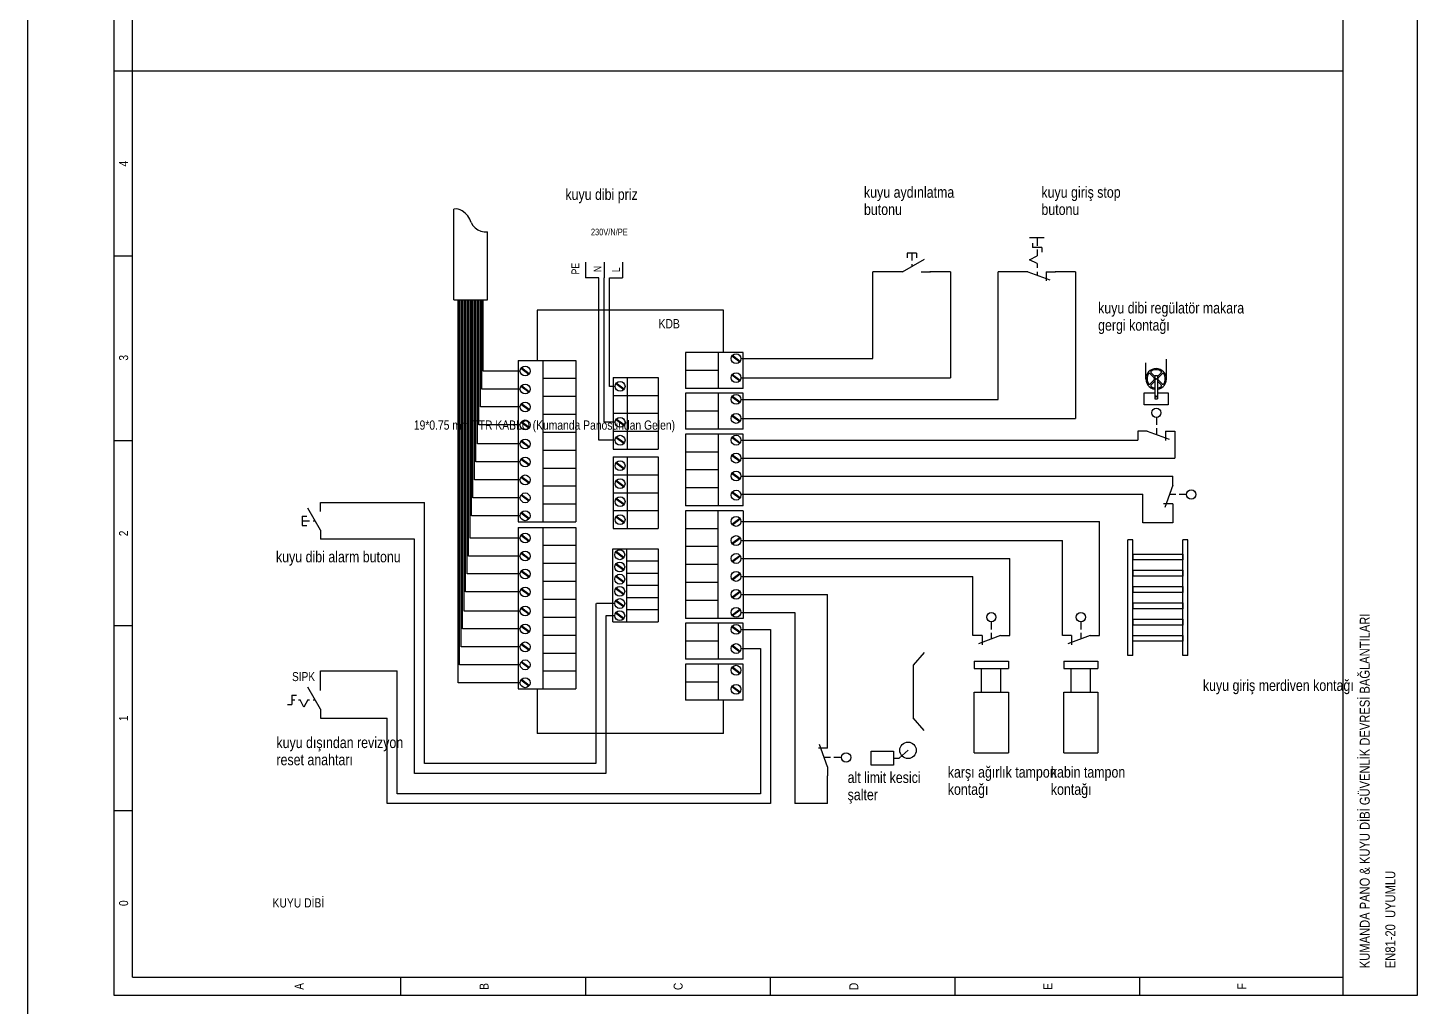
# Model space of a CAD drawing. Header units: centimetres. Extents: x 0 to 12993, y -30 to 2970.
# Drawn here: x 10878 to 11589, y 1969 to 2470 of the extents above; entities that cross this region are included whole.
import ezdxf
from ezdxf.enums import TextEntityAlignment as Align

# ---------------------------------------------------------------- set-up
doc = ezdxf.new("R2010")
doc.units = ezdxf.units.CM
for name, color, linetype in [('SCOTT-CERCEVE', 7, 'CONTINUOUS'), ('SCOTT-ELEKTRIK', 3, 'CONTINUOUS'), ('SCOTT-ELEKTRIK-YAZI', 4, 'CONTINUOUS')]:
    doc.layers.add(name, color=color, linetype=linetype)
doc.styles.get("Standard").update_dxf_attribs({"font": 'arial.ttf', "width": 0.8})

msp = doc.modelspace()

# ---------------------------------------------------------------- linework, layer by layer
at = {"layer": 'SCOTT-CERCEVE'}
msp.add_line((10878.2, 0), (10878.2, 2970), dxfattribs=at)
at = {"layer": 'SCOTT-ELEKTRIK'}
for p, q in [((10922.36, 1974.44), (10922.36, 2920.2)), ((10931.81, 1983.9), (10931.81, 2920.2)), ((11551.28, 1974.44), (11551.28, 2920.2)), ((11589.11, 2920.2), (11589.11, 1974.44)), ((10931.81, 2447.32), (10922.36, 2447.32)), ((11551.28, 2447.32), (10931.81, 2447.32)), ((11096.2, 2330.37), (11096.2, 2376.8)), ((11113.49, 2330.37), (11113.49, 2365.14)), ((11390.74, 2362.18), (11398.31, 2362.18)), ((11394.6, 2362.16), (11394.6, 2358)), ((11328.19, 2354.22), (11328.19, 2351.86)), ((11332.91, 2354.22), (11328.19, 2354.22)), ((11330.55, 2354.22), (11330.55, 2350.44)), ((11332.91, 2354.22), (11332.91, 2351.86)), ((11392.24, 2359.42), (11392.24, 2357.06)), ((11396.97, 2357.06), (11392.24, 2357.06)), ((11394.6, 2356.11), (11394.6, 2352.8)), ((11396.97, 2357.06), (11396.97, 2354.69)), ((10931.81, 2352.75), (10922.36, 2352.75)), ((11163.63, 2349.68), (11163.63, 2341.64)), ((11173.09, 2349.68), (11173.09, 2341.64)), ((11182.54, 2349.68), (11182.54, 2341.64)), ((11325.82, 2344.76), (11337.01, 2351.22)), ((11330.55, 2348.55), (11330.55, 2347.49)), ((11390.82, 2350.91), (11394.6, 2352.8)), ((11394.6, 2349.02), (11390.82, 2350.91)), ((11394.6, 2349.02), (11394.6, 2346.65)), ((11170.34, 2341.64), (11163.63, 2341.64)), ((11170.34, 2258.55), (11170.34, 2341.64)), ((11173.09, 2267.73), (11173.09, 2341.64)), ((11175.84, 2286.1), (11175.84, 2341.64)), ((11175.84, 2341.64), (11182.54, 2341.64)), ((11310.59, 2300.31), (11310.59, 2344.76)), ((11321.09, 2344.76), (11310.59, 2344.76)), ((11325.82, 2344.76), (11321.09, 2344.76)), ((11335.28, 2344.76), (11340.01, 2344.76)), ((11350.27, 2344.76), (11339.77, 2344.76)), ((11350.27, 2344.76), (11350.27, 2290.54)), ((11374.65, 2279.45), (11374.65, 2344.76)), ((11385.15, 2344.76), (11374.65, 2344.76)), ((11389.88, 2344.76), (11385.15, 2344.76)), ((11389.88, 2344.76), (11401.22, 2340.63)), ((11394.6, 2344.76), (11394.6, 2343.06)), ((11399.33, 2344.76), (11404.06, 2344.76)), ((11399.33, 2344.76), (11399.33, 2340.03)), ((11414.32, 2344.76), (11403.82, 2344.76)), ((11414.32, 2344.76), (11414.32, 2269.68)), ((11096.2, 2330.37), (11113.49, 2330.37)), ((11098.42, 2134.47), (11098.42, 2330.37)), ((11099.17, 2143.65), (11099.17, 2330.37)), ((11099.93, 2152.83), (11099.93, 2330.37)), ((11100.69, 2162.01), (11100.69, 2330.37)), ((11101.44, 2171.19), (11101.44, 2330.37)), ((11102.2, 2180.96), (11102.2, 2330.37)), ((11102.96, 2190.14), (11102.96, 2330.37)), ((11103.71, 2199.32), (11103.71, 2330.37)), ((11104.47, 2208.5), (11104.47, 2330.37)), ((11105.23, 2219.9), (11105.23, 2330.37)), ((11105.98, 2229.08), (11105.98, 2330.37)), ((11106.74, 2238.26), (11106.74, 2330.37)), ((11107.5, 2247.44), (11107.5, 2330.37)), ((11108.25, 2256.62), (11108.25, 2330.37)), ((11109.01, 2266.39), (11109.01, 2330.37)), ((11109.77, 2275.57), (11109.77, 2330.37)), ((11110.52, 2284.75), (11110.52, 2330.37)), ((11111.28, 2293.93), (11111.28, 2330.37)), ((11234.13, 2325.07), (11138.81, 2325.07)), ((11138.81, 2325.07), (11138.81, 2299.41)), ((11234.13, 2303.43), (11234.13, 2325.07)), ((11244.23, 2303.43), (11214.7, 2303.43)), ((11244.23, 2303.43), (11214.7, 2303.43)), ((11214.7, 2303.43), (11214.7, 2285.07)), ((11231.43, 2303.43), (11231.43, 2285.07)), ((11244.23, 2285.07), (11244.23, 2303.43)), ((11129.06, 2299.41), (11129.06, 2216.78)), ((11129.06, 2299.41), (11158.59, 2299.41)), ((11141.86, 2216.78), (11141.86, 2299.41)), ((11158.59, 2299.41), (11158.59, 2216.78)), ((11238.51, 2301.69), (11242.54, 2298.7)), ((11238.51, 2301.69), (11242.54, 2298.7)), ((11238.75, 2302), (11242.77, 2299.03)), ((11238.75, 2302), (11242.77, 2299.03)), ((11243.13, 2300.31), (11310.59, 2300.31)), ((11450.22, 2289.93), (11450.22, 2298.09)), ((11460.81, 2289.93), (11460.81, 2300.08)), ((11130.17, 2293.93), (11111.28, 2293.93)), ((11134.54, 2292.24), (11130.52, 2295.22)), ((11134.54, 2292.24), (11130.52, 2295.22)), ((11134.78, 2292.56), (11130.75, 2295.54)), ((11134.78, 2292.56), (11130.75, 2295.54)), ((11141.86, 2290.23), (11158.59, 2290.23)), ((11141.86, 2290.23), (11158.59, 2290.23)), ((11177.64, 2290.69), (11177.64, 2281.5)), ((11177.64, 2290.69), (11200.73, 2290.69)), ((11184.87, 2290.69), (11184.87, 2281.5)), ((11200.73, 2290.69), (11200.73, 2281.5)), ((11231.43, 2294.25), (11214.7, 2294.25)), ((11238.51, 2291.92), (11242.54, 2288.93)), ((11238.51, 2291.92), (11242.54, 2288.93)), ((11238.75, 2292.23), (11242.77, 2289.26)), ((11238.75, 2292.23), (11242.77, 2289.26)), ((11243.13, 2290.54), (11350.27, 2290.54)), ((11454.52, 2290.41), (11452.43, 2292.47)), ((11454.53, 2289.43), (11452.46, 2287.33)), ((11454.82, 2291.11), (11452.92, 2292.98)), ((11454.82, 2291.64), (11454.82, 2279.71)), ((11454.82, 2291.64), (11456.21, 2291.64)), ((11456.21, 2291.14), (11458.06, 2293.02)), ((11456.21, 2291.64), (11456.21, 2279.71)), ((11456.5, 2290.42), (11458.57, 2292.52)), ((11456.51, 2289.45), (11458.6, 2287.38)), ((11130.17, 2284.75), (11110.52, 2284.75)), ((11134.54, 2283.06), (11130.52, 2286.04)), ((11134.54, 2283.06), (11130.52, 2286.04)), ((11134.78, 2283.38), (11130.75, 2286.36)), ((11134.78, 2283.38), (11130.75, 2286.36)), ((11178.75, 2286.1), (11175.84, 2286.1)), ((11183.12, 2284.41), (11179.1, 2287.38)), ((11183.12, 2284.41), (11179.1, 2287.38)), ((11183.36, 2284.72), (11179.33, 2287.71)), ((11183.36, 2284.72), (11179.33, 2287.71)), ((11244.23, 2285.07), (11214.7, 2285.07)), ((11244.23, 2282.57), (11214.7, 2282.57)), ((11244.23, 2282.57), (11214.7, 2282.57)), ((11214.7, 2282.57), (11214.7, 2264.21)), ((11231.43, 2282.57), (11231.43, 2264.21)), ((11244.23, 2264.21), (11244.23, 2282.57)), ((11449.41, 2282.81), (11454.82, 2282.81)), ((11449.41, 2276.69), (11449.41, 2282.81)), ((11454.82, 2288.72), (11452.97, 2286.84)), ((11456.21, 2288.75), (11458.11, 2286.88)), ((11456.21, 2282.81), (11461.62, 2282.81)), ((11461.62, 2282.81), (11461.62, 2276.69)), ((11130.17, 2275.57), (11109.77, 2275.57)), ((11134.54, 2273.88), (11130.52, 2276.86)), ((11134.54, 2273.88), (11130.52, 2276.86)), ((11134.78, 2274.2), (11130.75, 2277.18)), ((11134.78, 2274.2), (11130.75, 2277.18)), ((11141.86, 2281.05), (11158.59, 2281.05)), ((11141.86, 2281.05), (11158.59, 2281.05)), ((11177.64, 2281.5), (11177.64, 2272.32)), ((11177.64, 2281.5), (11200.73, 2281.5)), ((11177.64, 2281.5), (11200.73, 2281.5)), ((11177.64, 2281.5), (11200.73, 2281.5)), ((11184.87, 2281.5), (11184.87, 2272.32)), ((11200.73, 2281.5), (11200.73, 2272.32)), ((11238.51, 2280.83), (11242.54, 2277.84)), ((11238.51, 2280.83), (11242.54, 2277.84)), ((11238.75, 2281.14), (11242.77, 2278.16)), ((11238.75, 2281.14), (11242.77, 2278.16)), ((11243.13, 2279.45), (11374.65, 2279.45)), ((11461.62, 2276.69), (11449.41, 2276.69)), ((11454.82, 2279.71), (11456.21, 2279.71)), ((11134.78, 2265.01), (11130.75, 2268)), ((11134.78, 2265.01), (11130.75, 2268)), ((11141.86, 2271.86), (11158.59, 2271.86)), ((11141.86, 2271.86), (11158.59, 2271.86)), ((11177.64, 2272.32), (11177.64, 2263.14)), ((11177.64, 2272.32), (11200.73, 2272.32)), ((11177.64, 2272.32), (11200.73, 2272.32)), ((11177.64, 2272.32), (11200.73, 2272.32)), ((11183.12, 2266.05), (11179.1, 2269.02)), ((11183.12, 2266.05), (11179.1, 2269.02)), ((11183.36, 2266.36), (11179.33, 2269.34)), ((11183.36, 2266.36), (11179.33, 2269.34)), ((11184.87, 2272.32), (11184.87, 2263.14)), ((11200.73, 2272.32), (11200.73, 2263.14)), ((11231.43, 2273.39), (11214.7, 2273.39)), ((11238.51, 2271.06), (11242.54, 2268.07)), ((11238.51, 2271.06), (11242.54, 2268.07)), ((11238.75, 2271.37), (11242.77, 2268.39)), ((11238.75, 2271.37), (11242.77, 2268.39)), ((11243.13, 2269.68), (11414.32, 2269.68)), ((11455.64, 2270.23), (11455.64, 2266.34)), ((11130.17, 2266.39), (11109.01, 2266.39)), ((11134.54, 2264.7), (11130.52, 2267.68)), ((11134.54, 2264.7), (11130.52, 2267.68)), ((11141.86, 2262.68), (11158.59, 2262.68)), ((11178.75, 2267.73), (11173.09, 2267.73)), ((11177.64, 2263.14), (11177.64, 2253.96)), ((11177.64, 2263.14), (11200.73, 2263.14)), ((11177.64, 2263.14), (11200.73, 2263.14)), ((11177.64, 2263.14), (11200.73, 2263.14)), ((11184.87, 2263.14), (11184.87, 2253.96)), ((11200.73, 2263.14), (11200.73, 2253.96)), ((11244.23, 2264.21), (11214.7, 2264.21)), ((11231.43, 2261.7), (11214.7, 2261.7)), ((11244.23, 2261.7), (11214.7, 2261.7)), ((11214.7, 2261.7), (11214.7, 2224.98)), ((11231.43, 2261.7), (11231.43, 2224.98)), ((11244.23, 2224.98), (11244.23, 2261.7)), ((11450.91, 2263.14), (11446.19, 2263.14)), ((11446.19, 2263.14), (11446.19, 2258.58)), ((11450.91, 2263.14), (11462.26, 2259.01)), ((11455.64, 2264.65), (11455.64, 2261.41)), ((11460.37, 2263.14), (11465.1, 2263.14)), ((11460.37, 2263.14), (11460.37, 2258.41)), ((11465.1, 2263.14), (11465.1, 2249.4)), ((10931.81, 2258.17), (10922.36, 2258.17)), ((11130.17, 2256.62), (11108.25, 2256.62)), ((11134.54, 2254.93), (11130.52, 2257.91)), ((11134.54, 2254.93), (11130.52, 2257.91)), ((11134.78, 2255.24), (11130.75, 2258.23)), ((11134.78, 2255.24), (11130.75, 2258.23)), ((11174.79, 2258.55), (11170.34, 2258.55)), ((11178.75, 2258.55), (11174.79, 2258.55)), ((11177.64, 2253.96), (11200.73, 2253.96)), ((11177.64, 2253.96), (11200.73, 2253.96)), ((11183.12, 2256.86), (11179.1, 2259.84)), ((11183.12, 2256.86), (11179.1, 2259.84)), ((11183.36, 2257.18), (11179.33, 2260.16)), ((11183.36, 2257.18), (11179.33, 2260.16)), ((11238.51, 2259.96), (11242.54, 2256.97)), ((11238.51, 2259.96), (11242.54, 2256.97)), ((11238.75, 2260.27), (11242.77, 2257.3)), ((11238.75, 2260.27), (11242.77, 2257.3)), ((11243.13, 2258.58), (11446.19, 2258.58)), ((11130.17, 2247.44), (11107.5, 2247.44)), ((11134.54, 2245.75), (11130.52, 2248.73)), ((11134.54, 2245.75), (11130.52, 2248.73)), ((11134.78, 2246.06), (11130.75, 2249.05)), ((11134.78, 2246.06), (11130.75, 2249.05)), ((11141.86, 2253.5), (11158.59, 2253.5)), ((11141.86, 2253.5), (11158.59, 2253.5)), ((11177.64, 2250.08), (11177.64, 2240.9)), ((11177.64, 2250.08), (11200.73, 2250.08)), ((11183.12, 2243.8), (11179.1, 2246.78)), ((11183.12, 2243.8), (11179.1, 2246.78)), ((11183.36, 2244.12), (11179.33, 2247.1)), ((11183.36, 2244.12), (11179.33, 2247.1)), ((11184.87, 2250.08), (11184.87, 2240.9)), ((11200.73, 2250.08), (11200.73, 2240.9)), ((11231.43, 2252.52), (11214.7, 2252.52)), ((11231.43, 2252.52), (11214.7, 2252.52)), ((11238.51, 2250.78), (11242.54, 2247.79)), ((11238.51, 2250.78), (11242.54, 2247.79)), ((11238.75, 2251.09), (11242.77, 2248.12)), ((11238.75, 2251.09), (11242.77, 2248.12)), ((11243.13, 2249.4), (11465.1, 2249.4)), ((11134.54, 2236.57), (11130.52, 2239.55)), ((11134.54, 2236.57), (11130.52, 2239.55)), ((11134.78, 2236.88), (11130.75, 2239.87)), ((11134.78, 2236.88), (11130.75, 2239.87)), ((11141.86, 2244.32), (11158.59, 2244.32)), ((11141.86, 2244.32), (11158.59, 2244.32)), ((11177.64, 2240.9), (11177.64, 2231.72)), ((11177.64, 2240.9), (11200.73, 2240.9)), ((11177.64, 2240.9), (11200.73, 2240.9)), ((11177.64, 2240.9), (11200.73, 2240.9)), ((11184.87, 2240.9), (11184.87, 2231.72)), ((11200.73, 2240.9), (11200.73, 2231.72)), ((11231.43, 2243.34), (11214.7, 2243.34)), ((11231.43, 2243.34), (11214.7, 2243.34)), ((11238.51, 2241.6), (11242.54, 2238.61)), ((11238.51, 2241.6), (11242.54, 2238.61)), ((11238.75, 2241.91), (11242.77, 2238.94)), ((11238.75, 2241.91), (11242.77, 2238.94)), ((11243.13, 2240.22), (11464.03, 2240.22)), ((11464.03, 2235.49), (11464.03, 2240.22)), ((11130.17, 2238.26), (11106.74, 2238.26)), ((11141.86, 2235.14), (11158.59, 2235.14)), ((11141.86, 2235.14), (11158.59, 2235.14)), ((11183.12, 2234.62), (11179.1, 2237.6)), ((11183.12, 2234.62), (11179.1, 2237.6)), ((11183.36, 2234.94), (11179.33, 2237.92)), ((11183.36, 2234.94), (11179.33, 2237.92)), ((11231.43, 2234.16), (11214.7, 2234.16)), ((11464.03, 2235.49), (11459.9, 2224.15)), ((11028.03, 2226.78), (11081.25, 2226.78)), ((11028.03, 2222.06), (11028.03, 2226.78)), ((11081.25, 2093.12), (11081.25, 2226.78)), ((11130.17, 2229.08), (11105.98, 2229.08)), ((11134.54, 2227.39), (11130.52, 2230.37)), ((11134.54, 2227.39), (11130.52, 2230.37)), ((11134.78, 2227.7), (11130.75, 2230.69)), ((11134.78, 2227.7), (11130.75, 2230.69)), ((11141.86, 2225.96), (11158.59, 2225.96)), ((11141.86, 2225.96), (11158.59, 2225.96)), ((11177.64, 2231.72), (11177.64, 2222.54)), ((11177.64, 2231.72), (11200.73, 2231.72)), ((11177.64, 2231.72), (11200.73, 2231.72)), ((11177.64, 2231.72), (11200.73, 2231.72)), ((11183.12, 2225.44), (11179.1, 2228.42)), ((11183.12, 2225.44), (11179.1, 2228.42)), ((11183.36, 2225.76), (11179.33, 2228.74)), ((11183.36, 2225.76), (11179.33, 2228.74)), ((11184.87, 2231.72), (11184.87, 2222.54)), ((11200.73, 2231.72), (11200.73, 2222.54)), ((11238.51, 2231.83), (11242.54, 2228.84)), ((11238.51, 2231.83), (11242.54, 2228.84)), ((11238.75, 2232.14), (11242.77, 2229.17)), ((11238.75, 2232.14), (11242.77, 2229.17)), ((11243.13, 2231.04), (11448.64, 2231.04)), ((11448.64, 2216.23), (11448.64, 2231.04)), ((11464.03, 2226.04), (11459.3, 2226.04)), ((11465.54, 2230.77), (11462.31, 2230.77)), ((11464.03, 2226.04), (11464.03, 2221.31)), ((11471.12, 2230.77), (11467.23, 2230.77)), ((11018.58, 2219.69), (11020.94, 2219.69)), ((11018.58, 2219.69), (11018.58, 2214.96)), ((11028.03, 2212.6), (11021.57, 2223.79)), ((11130.17, 2219.9), (11105.23, 2219.9)), ((11134.54, 2218.21), (11130.52, 2221.19)), ((11134.54, 2218.21), (11130.52, 2221.19)), ((11134.78, 2218.52), (11130.75, 2221.51)), ((11134.78, 2218.52), (11130.75, 2221.51)), ((11177.64, 2222.54), (11177.64, 2213.36)), ((11177.64, 2222.54), (11200.73, 2222.54)), ((11177.64, 2222.54), (11200.73, 2222.54)), ((11177.64, 2222.54), (11200.73, 2222.54)), ((11183.12, 2216.26), (11179.1, 2219.24)), ((11183.12, 2216.26), (11179.1, 2219.24)), ((11183.36, 2216.57), (11179.33, 2219.56)), ((11183.36, 2216.57), (11179.33, 2219.56)), ((11184.87, 2222.54), (11184.87, 2213.36)), ((11200.73, 2222.54), (11200.73, 2213.36)), ((11244.23, 2224.98), (11214.7, 2224.98)), ((11244.23, 2222.48), (11214.7, 2222.48)), ((11214.7, 2222.48), (11214.7, 2167.39)), ((11231.43, 2167.39), (11231.43, 2222.48)), ((11238.51, 2215.63), (11242.54, 2218.61)), ((11238.51, 2215.63), (11242.54, 2218.61)), ((11238.75, 2215.31), (11242.77, 2218.29)), ((11238.75, 2215.31), (11242.77, 2218.29)), ((11244.23, 2222.48), (11244.23, 2167.39)), ((11464.03, 2221.31), (11464.03, 2216.23)), ((11018.58, 2217.33), (11022.36, 2217.33)), ((11018.58, 2214.96), (11020.94, 2214.96)), ((11024.25, 2217.33), (11025.3, 2217.33)), ((11028.03, 2212.6), (11028.03, 2207.87)), ((11129.06, 2216.78), (11158.59, 2216.78)), ((11129.06, 2216.78), (11158.59, 2216.78)), ((11129.06, 2213.98), (11129.06, 2131.35)), ((11129.06, 2213.98), (11158.59, 2213.98)), ((11141.86, 2131.35), (11141.86, 2213.98)), ((11158.59, 2213.98), (11158.59, 2131.35)), ((11177.64, 2213.36), (11200.73, 2213.36)), ((11177.64, 2213.36), (11200.73, 2213.36)), ((11231.43, 2213.29), (11214.7, 2213.29)), ((11243.13, 2217), (11426.48, 2217)), ((11426.48, 2158.59), (11426.48, 2217)), ((11464.03, 2216.23), (11448.64, 2216.23)), ((11076.15, 2207.87), (11028.03, 2207.87)), ((11076.15, 2088.02), (11076.15, 2207.87)), ((11130.17, 2208.5), (11104.47, 2208.5)), ((11134.54, 2206.82), (11130.52, 2209.79)), ((11134.54, 2206.82), (11130.52, 2209.79)), ((11134.78, 2207.13), (11130.75, 2210.11)), ((11134.78, 2207.13), (11130.75, 2210.11)), ((11141.86, 2204.8), (11158.59, 2204.8)), ((11141.86, 2204.8), (11158.59, 2204.8)), ((11231.43, 2204.11), (11214.7, 2204.11)), ((11231.43, 2204.11), (11214.7, 2204.11)), ((11238.51, 2205.86), (11242.54, 2208.84)), ((11238.51, 2205.86), (11242.54, 2208.84)), ((11238.75, 2205.54), (11242.77, 2208.52)), ((11238.75, 2205.54), (11242.77, 2208.52)), ((11243.13, 2207.23), (11407.57, 2207.23)), ((11407.57, 2158.59), (11407.57, 2207.23)), ((11440.98, 2148.42), (11440.98, 2207.61)), ((11443.55, 2207.61), (11440.98, 2207.61)), ((11443.55, 2148.42), (11443.55, 2207.61)), ((11469.12, 2148.42), (11469.12, 2207.61)), ((11471.7, 2207.61), (11469.12, 2207.61)), ((11471.7, 2148.42), (11471.7, 2207.61)), ((11130.17, 2199.32), (11103.71, 2199.32)), ((11134.54, 2197.63), (11130.52, 2200.61)), ((11134.54, 2197.63), (11130.52, 2200.61)), ((11134.78, 2197.95), (11130.75, 2200.93)), ((11134.78, 2197.95), (11130.75, 2200.93)), ((11177.49, 2203.07), (11200.73, 2203.07)), ((11177.49, 2196.84), (11177.49, 2203.07)), ((11177.49, 2190.6), (11177.49, 2196.84)), ((11182.97, 2198.26), (11178.95, 2201.24)), ((11182.97, 2198.26), (11178.95, 2201.24)), ((11183.21, 2198.58), (11179.18, 2201.56)), ((11183.21, 2198.58), (11179.18, 2201.56)), ((11184.72, 2196.84), (11184.72, 2203.07)), ((11184.72, 2196.84), (11200.73, 2196.84)), ((11184.72, 2190.6), (11184.72, 2196.84)), ((11184.72, 2196.84), (11200.73, 2196.84)), ((11184.72, 2196.84), (11200.73, 2196.84)), ((11200.73, 2203.07), (11200.73, 2196.84)), ((11200.73, 2196.84), (11200.73, 2190.6)), ((11238.51, 2196.67), (11242.54, 2199.66)), ((11238.51, 2196.67), (11242.54, 2199.66)), ((11238.75, 2196.36), (11242.77, 2199.34)), ((11238.75, 2196.36), (11242.77, 2199.34)), ((11243.13, 2198.05), (11380.66, 2198.05)), ((11380.66, 2158.59), (11380.66, 2198.05)), ((11443.55, 2200.35), (11469.12, 2200.35)), ((11443.55, 2200.35), (11443.55, 2197.34)), ((11469.12, 2197.34), (11443.55, 2197.34)), ((11469.12, 2200.35), (11469.12, 2197.34)), ((11130.17, 2190.14), (11102.96, 2190.14)), ((11134.54, 2188.45), (11130.52, 2191.43)), ((11134.54, 2188.45), (11130.52, 2191.43)), ((11134.78, 2188.77), (11130.75, 2191.75)), ((11134.78, 2188.77), (11130.75, 2191.75)), ((11141.86, 2195.62), (11158.59, 2195.62)), ((11141.86, 2195.62), (11158.59, 2195.62)), ((11177.49, 2184.37), (11177.49, 2190.6)), ((11182.97, 2192.03), (11178.95, 2195.01)), ((11182.97, 2192.03), (11178.95, 2195.01)), ((11183.21, 2192.34), (11179.18, 2195.33)), ((11183.21, 2192.34), (11179.18, 2195.33)), ((11184.72, 2190.6), (11200.73, 2190.6)), ((11184.72, 2184.37), (11184.72, 2190.6)), ((11184.72, 2190.6), (11200.73, 2190.6)), ((11184.72, 2190.6), (11200.73, 2190.6)), ((11200.73, 2190.6), (11200.73, 2184.37)), ((11231.43, 2194.93), (11214.7, 2194.93)), ((11231.43, 2194.93), (11214.7, 2194.93)), ((11238.51, 2187.49), (11242.54, 2190.48)), ((11238.51, 2187.49), (11242.54, 2190.48)), ((11238.75, 2187.18), (11242.77, 2190.16)), ((11238.75, 2187.18), (11242.77, 2190.16)), ((11443.55, 2192.02), (11469.12, 2192.02)), ((11443.55, 2192.02), (11443.55, 2189.01)), ((11469.12, 2192.02), (11469.12, 2189.01)), ((11134.78, 2179.59), (11130.75, 2182.57)), ((11134.78, 2179.59), (11130.75, 2182.57)), ((11141.86, 2186.44), (11158.59, 2186.44)), ((11141.86, 2186.44), (11158.59, 2186.44)), ((11177.49, 2178.13), (11177.49, 2184.37)), ((11182.97, 2185.8), (11178.95, 2188.77)), ((11182.97, 2185.8), (11178.95, 2188.77)), ((11182.97, 2179.56), (11178.95, 2182.54)), ((11182.97, 2179.56), (11178.95, 2182.54)), ((11183.21, 2186.11), (11179.18, 2189.09)), ((11183.21, 2186.11), (11179.18, 2189.09)), ((11183.21, 2179.87), (11179.18, 2182.86)), ((11183.21, 2179.87), (11179.18, 2182.86)), ((11184.72, 2184.37), (11200.73, 2184.37)), ((11184.72, 2178.13), (11184.72, 2184.37)), ((11184.72, 2184.37), (11200.73, 2184.37)), ((11184.72, 2184.37), (11200.73, 2184.37)), ((11200.73, 2184.37), (11200.73, 2178.13)), ((11231.43, 2185.75), (11214.7, 2185.75)), ((11231.43, 2185.75), (11214.7, 2185.75)), ((11243.13, 2188.87), (11361.74, 2188.87)), ((11361.74, 2158.59), (11361.74, 2188.87)), ((11469.12, 2189.01), (11443.55, 2189.01)), ((11443.55, 2183.69), (11469.12, 2183.69)), ((11443.55, 2183.69), (11443.55, 2180.68)), ((11469.12, 2183.69), (11469.12, 2180.68)), ((11130.17, 2180.96), (11102.2, 2180.96)), ((11134.54, 2179.27), (11130.52, 2182.25)), ((11134.54, 2179.27), (11130.52, 2182.25)), ((11141.86, 2177.25), (11158.59, 2177.25)), ((11177.49, 2171.9), (11177.49, 2178.13)), ((11182.97, 2173.33), (11178.95, 2176.3)), ((11182.97, 2173.33), (11178.95, 2176.3)), ((11183.21, 2173.64), (11179.18, 2176.63)), ((11183.21, 2173.64), (11179.18, 2176.63)), ((11184.72, 2178.13), (11200.73, 2178.13)), ((11184.72, 2171.9), (11184.72, 2178.13)), ((11184.72, 2178.13), (11200.73, 2178.13)), ((11184.72, 2178.13), (11200.73, 2178.13)), ((11200.73, 2178.13), (11200.73, 2171.9)), ((11231.43, 2176.57), (11214.7, 2176.57)), ((11231.43, 2176.57), (11214.7, 2176.57)), ((11238.51, 2178.31), (11242.54, 2181.3)), ((11238.51, 2178.31), (11242.54, 2181.3)), ((11238.75, 2178), (11242.77, 2180.98)), ((11238.75, 2178), (11242.77, 2180.98)), ((11243.13, 2179.69), (11287.45, 2179.69)), ((11287.45, 2105.74), (11287.45, 2179.69)), ((11469.12, 2180.68), (11443.55, 2180.68)), ((11130.17, 2171.19), (11101.44, 2171.19)), ((11134.54, 2169.5), (11130.52, 2172.48)), ((11134.54, 2169.5), (11130.52, 2172.48)), ((11134.78, 2169.82), (11130.75, 2172.8)), ((11134.78, 2169.82), (11130.75, 2172.8)), ((11168.93, 2175.02), (11168.93, 2093.12)), ((11178.59, 2175.02), (11169.24, 2175.02)), ((11178.59, 2168.78), (11174.03, 2168.78)), ((11174.03, 2168.78), (11174.03, 2088.02)), ((11177.49, 2165.66), (11177.49, 2171.9)), ((11182.97, 2167.09), (11178.95, 2170.07)), ((11182.97, 2167.09), (11178.95, 2170.07)), ((11183.21, 2167.41), (11179.18, 2170.39)), ((11183.21, 2167.41), (11179.18, 2170.39)), ((11184.72, 2171.9), (11200.73, 2171.9)), ((11184.72, 2165.66), (11184.72, 2171.9)), ((11184.72, 2171.9), (11200.73, 2171.9)), ((11184.72, 2171.9), (11200.73, 2171.9)), ((11200.73, 2171.9), (11200.73, 2165.66)), ((11238.51, 2169.13), (11242.54, 2172.12)), ((11238.51, 2169.13), (11242.54, 2172.12)), ((11238.75, 2168.82), (11242.77, 2171.8)), ((11238.75, 2168.82), (11242.77, 2171.8)), ((11243.13, 2170.51), (11270.63, 2170.51)), ((11270.63, 2170.51), (11270.63, 2072.65)), ((11443.55, 2175.36), (11469.12, 2175.36)), ((11443.55, 2175.36), (11443.55, 2172.34)), ((11469.12, 2172.34), (11443.55, 2172.34)), ((11469.12, 2175.36), (11469.12, 2172.34)), ((10931.81, 2163.6), (10922.36, 2163.6)), ((11130.17, 2162.01), (11100.69, 2162.01)), ((11134.54, 2160.32), (11130.52, 2163.3)), ((11134.54, 2160.32), (11130.52, 2163.3)), ((11134.78, 2160.63), (11130.75, 2163.62)), ((11134.78, 2160.63), (11130.75, 2163.62)), ((11141.86, 2168.07), (11158.59, 2168.07)), ((11141.86, 2168.07), (11158.59, 2168.07)), ((11177.49, 2165.66), (11200.73, 2165.66)), ((11177.49, 2165.66), (11200.73, 2165.66)), ((11244.23, 2167.39), (11214.7, 2167.39)), ((11244.23, 2167.39), (11214.7, 2167.39)), ((11244.23, 2164.89), (11214.7, 2164.89)), ((11244.23, 2164.89), (11214.7, 2164.89)), ((11214.7, 2164.89), (11214.7, 2146.53)), ((11231.43, 2164.89), (11231.43, 2146.53)), ((11238.51, 2163.15), (11242.54, 2160.16)), ((11238.51, 2163.15), (11242.54, 2160.16)), ((11238.75, 2163.46), (11242.77, 2160.48)), ((11238.75, 2163.46), (11242.77, 2160.48)), ((11243.13, 2161.77), (11258.24, 2161.77)), ((11244.23, 2146.53), (11244.23, 2164.89)), ((11258.24, 2161.77), (11258.24, 2072.65)), ((11371.2, 2165.68), (11371.2, 2161.79)), ((11417.03, 2165.68), (11417.03, 2161.79)), ((11443.55, 2167.03), (11469.12, 2167.03)), ((11443.55, 2167.03), (11443.55, 2164.01)), ((11469.12, 2164.01), (11443.55, 2164.01)), ((11469.12, 2167.03), (11469.12, 2164.01)), ((11134.54, 2151.14), (11130.52, 2154.12)), ((11134.54, 2151.14), (11130.52, 2154.12)), ((11134.78, 2151.45), (11130.75, 2154.44)), ((11134.78, 2151.45), (11130.75, 2154.44)), ((11141.86, 2158.89), (11158.59, 2158.89)), ((11141.86, 2158.89), (11158.59, 2158.89)), ((11231.43, 2155.71), (11214.7, 2155.71)), ((11366.47, 2158.59), (11361.74, 2158.59)), ((11375.93, 2158.59), (11364.58, 2154.46)), ((11366.47, 2158.59), (11366.47, 2153.86)), ((11371.2, 2160.1), (11371.2, 2156.87)), ((11375.93, 2158.59), (11380.66, 2158.59)), ((11412.3, 2158.59), (11407.57, 2158.59)), ((11421.76, 2158.59), (11410.41, 2154.46)), ((11412.3, 2158.59), (11412.3, 2153.86)), ((11417.03, 2160.1), (11417.03, 2156.87)), ((11421.76, 2158.59), (11426.48, 2158.59)), ((11443.55, 2158.7), (11469.12, 2158.7)), ((11469.12, 2155.68), (11443.55, 2155.68)), ((11469.12, 2158.7), (11469.12, 2155.68)), ((11130.17, 2152.83), (11099.93, 2152.83)), ((11141.86, 2149.71), (11158.59, 2149.71)), ((11141.86, 2149.71), (11158.59, 2149.71)), ((11238.51, 2153.38), (11242.54, 2150.39)), ((11238.51, 2153.38), (11242.54, 2150.39)), ((11238.75, 2153.69), (11242.77, 2150.71)), ((11238.75, 2153.69), (11242.77, 2150.71)), ((11243.13, 2152), (11253.15, 2152)), ((11253.15, 2152), (11253.15, 2077.75)), ((11336.81, 2150.03), (11331.18, 2143.52)), ((11443.55, 2148.42), (11440.98, 2148.42)), ((11471.7, 2148.42), (11469.12, 2148.42)), ((11028.03, 2140.64), (11067.16, 2140.64)), ((11028.03, 2135.23), (11028.03, 2140.64)), ((11067.16, 2077.75), (11067.16, 2140.64)), ((11130.17, 2143.65), (11099.17, 2143.65)), ((11134.54, 2141.96), (11130.52, 2144.94)), ((11134.54, 2141.96), (11130.52, 2144.94)), ((11134.78, 2142.27), (11130.75, 2145.26)), ((11134.78, 2142.27), (11130.75, 2145.26)), ((11141.86, 2140.53), (11158.59, 2140.53)), ((11141.86, 2140.53), (11158.59, 2140.53)), ((11244.23, 2146.53), (11214.7, 2146.53)), ((11244.23, 2144.02), (11214.7, 2144.02)), ((11244.23, 2144.02), (11214.7, 2144.02)), ((11214.7, 2144.02), (11214.7, 2125.66)), ((11231.43, 2144.02), (11231.43, 2125.66)), ((11238.51, 2142.28), (11242.54, 2139.3)), ((11238.51, 2142.28), (11242.54, 2139.3)), ((11238.75, 2142.59), (11242.77, 2139.62)), ((11238.75, 2142.59), (11242.77, 2139.62)), ((11244.23, 2125.66), (11244.23, 2144.02)), ((11331.18, 2143.52), (11331.18, 2116.52)), ((11362.49, 2145.57), (11379.91, 2145.57)), ((11362.49, 2145.57), (11362.49, 2141.76)), ((11362.49, 2141.76), (11379.91, 2141.76)), ((11366.25, 2129.65), (11366.25, 2141.76)), ((11376.15, 2129.65), (11376.15, 2141.76)), ((11379.91, 2145.57), (11379.91, 2141.76)), ((11408.32, 2145.57), (11425.73, 2145.57)), ((11408.32, 2145.57), (11408.32, 2141.76)), ((11408.32, 2141.76), (11425.73, 2141.76)), ((11412.07, 2129.65), (11412.07, 2141.76)), ((11421.98, 2129.65), (11421.98, 2141.76)), ((11425.73, 2145.57), (11425.73, 2141.76)), ((11028.03, 2130.5), (11028.03, 2135.23)), ((11130.17, 2134.47), (11098.42, 2134.47)), ((11134.54, 2132.78), (11130.52, 2135.76)), ((11134.54, 2132.78), (11130.52, 2135.76)), ((11134.78, 2133.09), (11130.75, 2136.08)), ((11134.78, 2133.09), (11130.75, 2136.08)), ((11231.43, 2134.84), (11214.7, 2134.84)), ((11238.75, 2132.82), (11242.77, 2129.85)), ((11238.75, 2132.82), (11242.77, 2129.85)), ((11013.38, 2128.14), (11015.74, 2128.14)), ((11013.38, 2128.14), (11013.38, 2123.41)), ((11013.38, 2125.77), (11014.79, 2125.77)), ((11016.69, 2125.77), (11017.63, 2125.77)), ((11019.52, 2121.99), (11017.63, 2125.77)), ((11021.41, 2125.77), (11019.52, 2121.99)), ((11021.41, 2125.77), (11022.36, 2125.77)), ((11028.03, 2121.05), (11021.57, 2132.23)), ((11024.25, 2125.77), (11025.3, 2125.77)), ((11129.06, 2131.35), (11158.59, 2131.35)), ((11129.06, 2131.35), (11158.59, 2131.35)), ((11138.81, 2131.35), (11138.81, 2108.45)), ((11244.23, 2125.66), (11214.7, 2125.66)), ((11234.13, 2108.45), (11234.13, 2125.66)), ((11238.51, 2132.51), (11242.54, 2129.52)), ((11238.51, 2132.51), (11242.54, 2129.52)), ((11362.49, 2098.66), (11362.49, 2129.65)), ((11362.49, 2129.65), (11379.91, 2129.65)), ((11379.91, 2129.65), (11379.91, 2098.66)), ((11408.32, 2098.66), (11408.32, 2129.65)), ((11408.32, 2129.65), (11425.73, 2129.65)), ((11425.73, 2129.65), (11425.73, 2098.66)), ((11011.01, 2123.41), (11013.38, 2123.41)), ((11028.03, 2121.05), (11028.03, 2116.32)), ((11028.03, 2116.32), (11062.07, 2116.32)), ((11062.07, 2072.65), (11062.07, 2116.32)), ((11336.81, 2110.02), (11331.18, 2116.52)), ((11234.13, 2108.45), (11138.81, 2108.45)), ((11287.45, 2101.01), (11287.45, 2105.74)), ((11287.45, 2101.01), (11282.72, 2101.01)), ((11287.45, 2091.55), (11283.32, 2102.9)), ((11309.68, 2099.57), (11321.09, 2099.57)), ((11309.68, 2092.38), (11309.68, 2099.57)), ((11321.09, 2099.57), (11321.09, 2092.38)), ((11324.12, 2095.97), (11328.58, 2099.94)), ((11362.49, 2098.66), (11379.91, 2098.66)), ((11408.32, 2098.66), (11425.73, 2098.66)), ((11168.93, 2093.12), (11081.25, 2093.12)), ((11288.96, 2096.28), (11285.73, 2096.28)), ((11287.45, 2091.55), (11287.45, 2086.82)), ((11294.54, 2096.28), (11290.65, 2096.28)), ((11321.09, 2092.38), (11309.68, 2092.38)), ((11321.09, 2095.97), (11324.12, 2095.97)), ((11174.03, 2088.02), (11076.15, 2088.02)), ((11287.45, 2072.65), (11287.45, 2086.82)), ((11253.15, 2077.75), (11067.16, 2077.75)), ((10931.81, 2069.02), (10922.36, 2069.02)), ((11258.24, 2072.65), (11062.07, 2072.65)), ((11287.45, 2072.65), (11270.63, 2072.65)), ((10931.81, 1983.9), (11551.28, 1983.9)), ((11068.95, 1983.9), (11068.95, 1974.44)), ((11163.52, 1983.9), (11163.52, 1974.44)), ((11258.1, 1983.9), (11258.1, 1974.44)), ((11352.67, 1974.44), (11352.67, 1983.9)), ((11447.25, 1974.44), (11447.25, 1983.9)), ((11589.11, 1974.44), (10922.36, 1974.44))]:
    msp.add_line(p, q, dxfattribs=at)
for points in [[(11100.46, 2375.9), (11099.49, 2376.45), (11098.43, 2376.79), (11097.32, 2376.91), (11096.2, 2376.8)], [(11104.99, 2369.87), (11104.35, 2371.7), (11103.35, 2373.35), (11102.04, 2374.77), (11100.46, 2375.9)], [(11104.99, 2369.87), (11105.87, 2368.38), (11107.05, 2367.11), (11108.46, 2366.11), (11110.06, 2365.43), (11111.76, 2365.11), (11113.49, 2365.14)], [(11456.21, 2284.66), (11457.24, 2284.91), (11458.21, 2285.35), (11459.07, 2285.98), (11459.78, 2286.77), (11460.33, 2287.68), (11460.68, 2288.69), (11460.82, 2289.74), (11460.75, 2290.8), (11460.47, 2291.83), (11459.99, 2292.78), (11459.33, 2293.61), (11458.52, 2294.3), (11457.59, 2294.81), (11456.57, 2295.13), (11455.52, 2295.24), (11454.46, 2295.13), (11453.44, 2294.81), (11452.51, 2294.3), (11451.7, 2293.61), (11451.04, 2292.78), (11450.56, 2291.83), (11450.28, 2290.8), (11450.21, 2289.74), (11450.35, 2288.69), (11450.7, 2287.68), (11451.25, 2286.77), (11451.96, 2285.98), (11452.82, 2285.35), (11453.79, 2284.91), (11454.82, 2284.66)], [(11451.57, 2292.43), (11451.11, 2291.47), (11450.87, 2290.43), (11450.88, 2289.36), (11451.13, 2288.32), (11451.61, 2287.37)], [(11452.43, 2292.47), (11452.33, 2292.55), (11452.23, 2292.6), (11452.11, 2292.63), (11451.99, 2292.64), (11451.87, 2292.62), (11451.76, 2292.58), (11451.66, 2292.51), (11451.57, 2292.43)], [(11452.96, 2293.83), (11452.87, 2293.74), (11452.81, 2293.64), (11452.77, 2293.53), (11452.75, 2293.41), (11452.76, 2293.29), (11452.79, 2293.18), (11452.85, 2293.07), (11452.92, 2292.98)], [(11458.01, 2293.87), (11457.05, 2294.33), (11456.01, 2294.57), (11454.95, 2294.56), (11453.91, 2294.31), (11452.96, 2293.83)], [(11454.56, 2290.31), (11454.5, 2290.12), (11454.49, 2289.92), (11454.51, 2289.72), (11454.56, 2289.53)], [(11454.56, 2290.31), (11454.56, 2290.33), (11454.55, 2290.36), (11454.54, 2290.39), (11454.52, 2290.41)], [(11454.53, 2289.43), (11454.55, 2289.45), (11454.56, 2289.48), (11454.57, 2289.51), (11454.56, 2289.53)], [(11454.56, 2289.54), (11454.56, 2289.54), (11454.56, 2289.54), (11454.56, 2289.54), (11454.56, 2289.54)], [(11456.5, 2290.42), (11456.48, 2290.4), (11456.47, 2290.37), (11456.47, 2290.35), (11456.47, 2290.32)], [(11456.47, 2289.55), (11456.53, 2289.74), (11456.54, 2289.93), (11456.52, 2290.13), (11456.47, 2290.32)], [(11456.47, 2289.55), (11456.47, 2289.52), (11456.48, 2289.49), (11456.49, 2289.47), (11456.51, 2289.45)], [(11458.06, 2293.02), (11458.14, 2293.11), (11458.19, 2293.22), (11458.22, 2293.33), (11458.23, 2293.45), (11458.21, 2293.57), (11458.16, 2293.68), (11458.1, 2293.78), (11458.01, 2293.87)], [(11459.42, 2292.48), (11459.33, 2292.57), (11459.23, 2292.63), (11459.12, 2292.67), (11459, 2292.69), (11458.88, 2292.68), (11458.76, 2292.65), (11458.66, 2292.6), (11458.57, 2292.52)], [(11459.46, 2287.43), (11459.92, 2288.39), (11460.16, 2289.43), (11460.15, 2290.49), (11459.9, 2291.53), (11459.42, 2292.48)], [(11451.61, 2287.37), (11451.7, 2287.29), (11451.8, 2287.22), (11451.91, 2287.18), (11452.03, 2287.16), (11452.15, 2287.17), (11452.27, 2287.2), (11452.37, 2287.26), (11452.46, 2287.33)], [(11452.97, 2286.84), (11452.89, 2286.74), (11452.84, 2286.64), (11452.81, 2286.52), (11452.8, 2286.4), (11452.82, 2286.28), (11452.87, 2286.17), (11452.93, 2286.07), (11453.02, 2285.99)], [(11453.02, 2285.99), (11453.44, 2285.75), (11453.88, 2285.55), (11454.35, 2285.41), (11454.82, 2285.31)], [(11456.21, 2285.31), (11456.7, 2285.41), (11457.18, 2285.57), (11457.64, 2285.77), (11458.07, 2286.02)], [(11458.07, 2286.02), (11458.16, 2286.11), (11458.22, 2286.21), (11458.26, 2286.32), (11458.28, 2286.44), (11458.27, 2286.56), (11458.24, 2286.68), (11458.18, 2286.78), (11458.11, 2286.88)], [(11458.6, 2287.38), (11458.7, 2287.3), (11458.8, 2287.25), (11458.92, 2287.22), (11459.04, 2287.21), (11459.16, 2287.23), (11459.27, 2287.28), (11459.37, 2287.34), (11459.46, 2287.43)]]:
    msp.add_lwpolyline(points, dxfattribs=at)
for centre, radius in [((11132.68, 2293.93), 2.51), ((11240.61, 2300.31), 2.51), ((11240.61, 2290.54), 2.51), ((11455.52, 2289.93), 0.244), ((11132.68, 2284.75), 2.51), ((11181.26, 2286.1), 2.51), ((11132.68, 2275.57), 2.51), ((11240.61, 2279.45), 2.51), ((11455.64, 2272.59), 2.36), ((11455.52, 2280.9), 0.279), ((11132.68, 2266.39), 2.51), ((11181.26, 2267.73), 2.51), ((11240.61, 2269.68), 2.51), ((11181.26, 2258.55), 2.51), ((11240.61, 2258.58), 2.51), ((11132.68, 2256.62), 2.51), ((11132.68, 2247.44), 2.51), ((11181.26, 2245.49), 2.51), ((11240.61, 2249.4), 2.51), ((11132.68, 2238.26), 2.51), ((11240.61, 2240.22), 2.51), ((11181.26, 2236.31), 2.51), ((11240.61, 2230.45), 2.51), ((11473.49, 2230.77), 2.36), ((11132.68, 2229.08), 2.51), ((11181.26, 2227.13), 2.51), ((11132.68, 2219.9), 2.51), ((11181.26, 2217.95), 2.51), ((11240.61, 2217), 2.51), ((11132.68, 2208.5), 2.51), ((11240.61, 2207.23), 2.51), ((11132.68, 2199.32), 2.51), ((11181.1, 2199.95), 2.51), ((11240.61, 2198.05), 2.51), ((11132.68, 2190.14), 2.51), ((11181.1, 2193.72), 2.51), ((11181.1, 2187.48), 2.51), ((11240.61, 2188.87), 2.51), ((11132.68, 2180.96), 2.51), ((11181.1, 2181.25), 2.51), ((11181.1, 2175.02), 2.51), ((11240.61, 2179.69), 2.51), ((11132.68, 2171.19), 2.51), ((11181.1, 2168.78), 2.51), ((11240.61, 2170.51), 2.51), ((11371.2, 2168.04), 2.36), ((11417.03, 2168.04), 2.36), ((11132.68, 2162.01), 2.51), ((11240.61, 2161.77), 2.51), ((11132.68, 2152.83), 2.51), ((11240.61, 2152), 2.51), ((11132.68, 2143.65), 2.51), ((11240.61, 2140.91), 2.51), ((11132.68, 2134.47), 2.51), ((11240.61, 2131.13), 2.51), ((11296.91, 2096.28), 2.36), ((11328.58, 2099.94), 4.23)]:
    msp.add_circle(centre, radius, dxfattribs=at)

# ---------------------------------------------------------------- texts
at = {"layer": 'SCOTT-ELEKTRIK-YAZI', "width": 0.8}
for s, p in [('4', (10929.54, 2400.03)), ('3', (10929.54, 2300.73)), ('2', (10929.54, 2210.88)), ('1', (10929.54, 2116.31)), ('0', (10929.54, 2021.73)), ('A', (11019.39, 1979.17)), ('B', (11113.97, 1979.17)), ('C', (11213.27, 1979.17)), ('D', (11303.12, 1979.17)), ('E', (11402.42, 1979.17)), ('F', (11501.72, 1979.17))]:
    msp.add_text(s, height=4.63, rotation=90, dxfattribs=at).set_placement(p, align=Align.CENTER)
for s, height, p in [('kuyu dibi priz', 5.6745, (11153.27, 2387.15)), ('kuyu aydınlatma', 5.6745, (11306.05, 2388.26)), ('kuyu giriş stop', 5.6745, (11396.83, 2388.26)), ('butonu', 5.675, (11306.05, 2379.46)), ('butonu', 5.675, (11396.83, 2379.46)), ('kuyu dibi regülatör makara', 5.6745, (11425.84, 2329.07)), ('KDB', 4.729, (11200.97, 2320.52)), ('gergi kontağı', 5.6745, (11425.84, 2320.27)), ('19*0.75 mm TTR KABLO (Kumanda Panosundan Gelen)', 4.7288, (11075.73, 2268.66)), ('kuyu dibi alarm butonu', 5.6745, (11005.19, 2201.77)), ('kuyu giriş merdiven kontağı', 5.6745, (11479.47, 2136)), ('kuyu dışından revizyon', 5.6745, (11005.42, 2106.76)), ('reset anahtarı', 5.6745, (11005.42, 2097.97)), ('karşı ağırlık tampon', 5.6745, (11348.92, 2091.63)), ('kabin tampon', 5.6745, (11401.66, 2091.63)), ('alt limit kesici', 5.6745, (11297.68, 2088.89)), ('kontağı', 5.675, (11348.92, 2082.83)), ('kontağı', 5.675, (11401.66, 2082.83)), ('şalter', 5.675, (11297.68, 2080.09)), ('KUYU DİBİ', 4.729, (11003.44, 2024.26))]:
    msp.add_text(s, height=height, dxfattribs=at).set_placement(p, align=Align.TOP_LEFT)
for s, height, p in [('230V/N/PE', 3.405, (11185.15, 2363.36)), ('SIPK', 4.634, (11025.2, 2135.33))]:
    msp.add_text(s, height=height, dxfattribs=at).set_placement(p, align=Align.RIGHT)
for s, height, p in [('PE', 3.972, (11160.36, 2343.37)), ('N', 3.97, (11171.71, 2344.56)), ('L', 3.97, (11181.16, 2344.56)), ('KUMANDA PANO & KUYU DİBİ GÜVENLİK DEVRESİ BAĞLANTILARI', 5.1071, (11564.82, 1988.48)), ('EN81-20  UYUMLU', 5.1071, (11577.91, 1988.48))]:
    msp.add_text(s, height=height, rotation=90, dxfattribs=at).set_placement(p)

doc.saveas('drawing.dxf')
